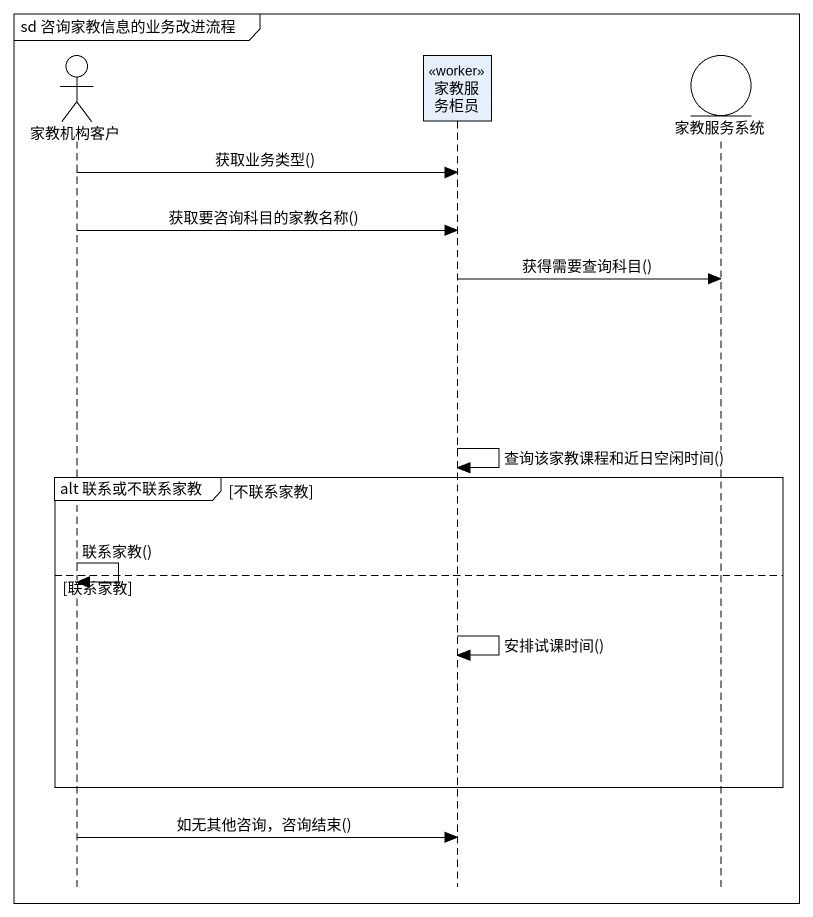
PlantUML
@startuml
mainframe sd 咨询家教信息的业务改进流程
hide footbox
actor 家教机构客户
participant 家教服务柜员 <<worker>>
entity 家教服务系统

家教机构客户 -> 家教服务柜员 : 获取业务类型()
家教机构客户 -> 家教服务柜员 : 获取要咨询科目的家教名称()
家教服务柜员 -> 家教服务系统 : 获得需要查询科目()
家教服务柜员 -> 家教服务柜员 : 查询该家教课程和近日空闲时间()
group alt 联系或不联系家教 [不联系家教]
  家教机构客户 -> 家教机构客户 : 联系家教()
else 联系家教
  家教服务柜员 -> 家教服务柜员 : 安排试课时间()
end
家教机构客户 -> 家教服务柜员 : 如无其他咨询，咨询结束()
@enduml
